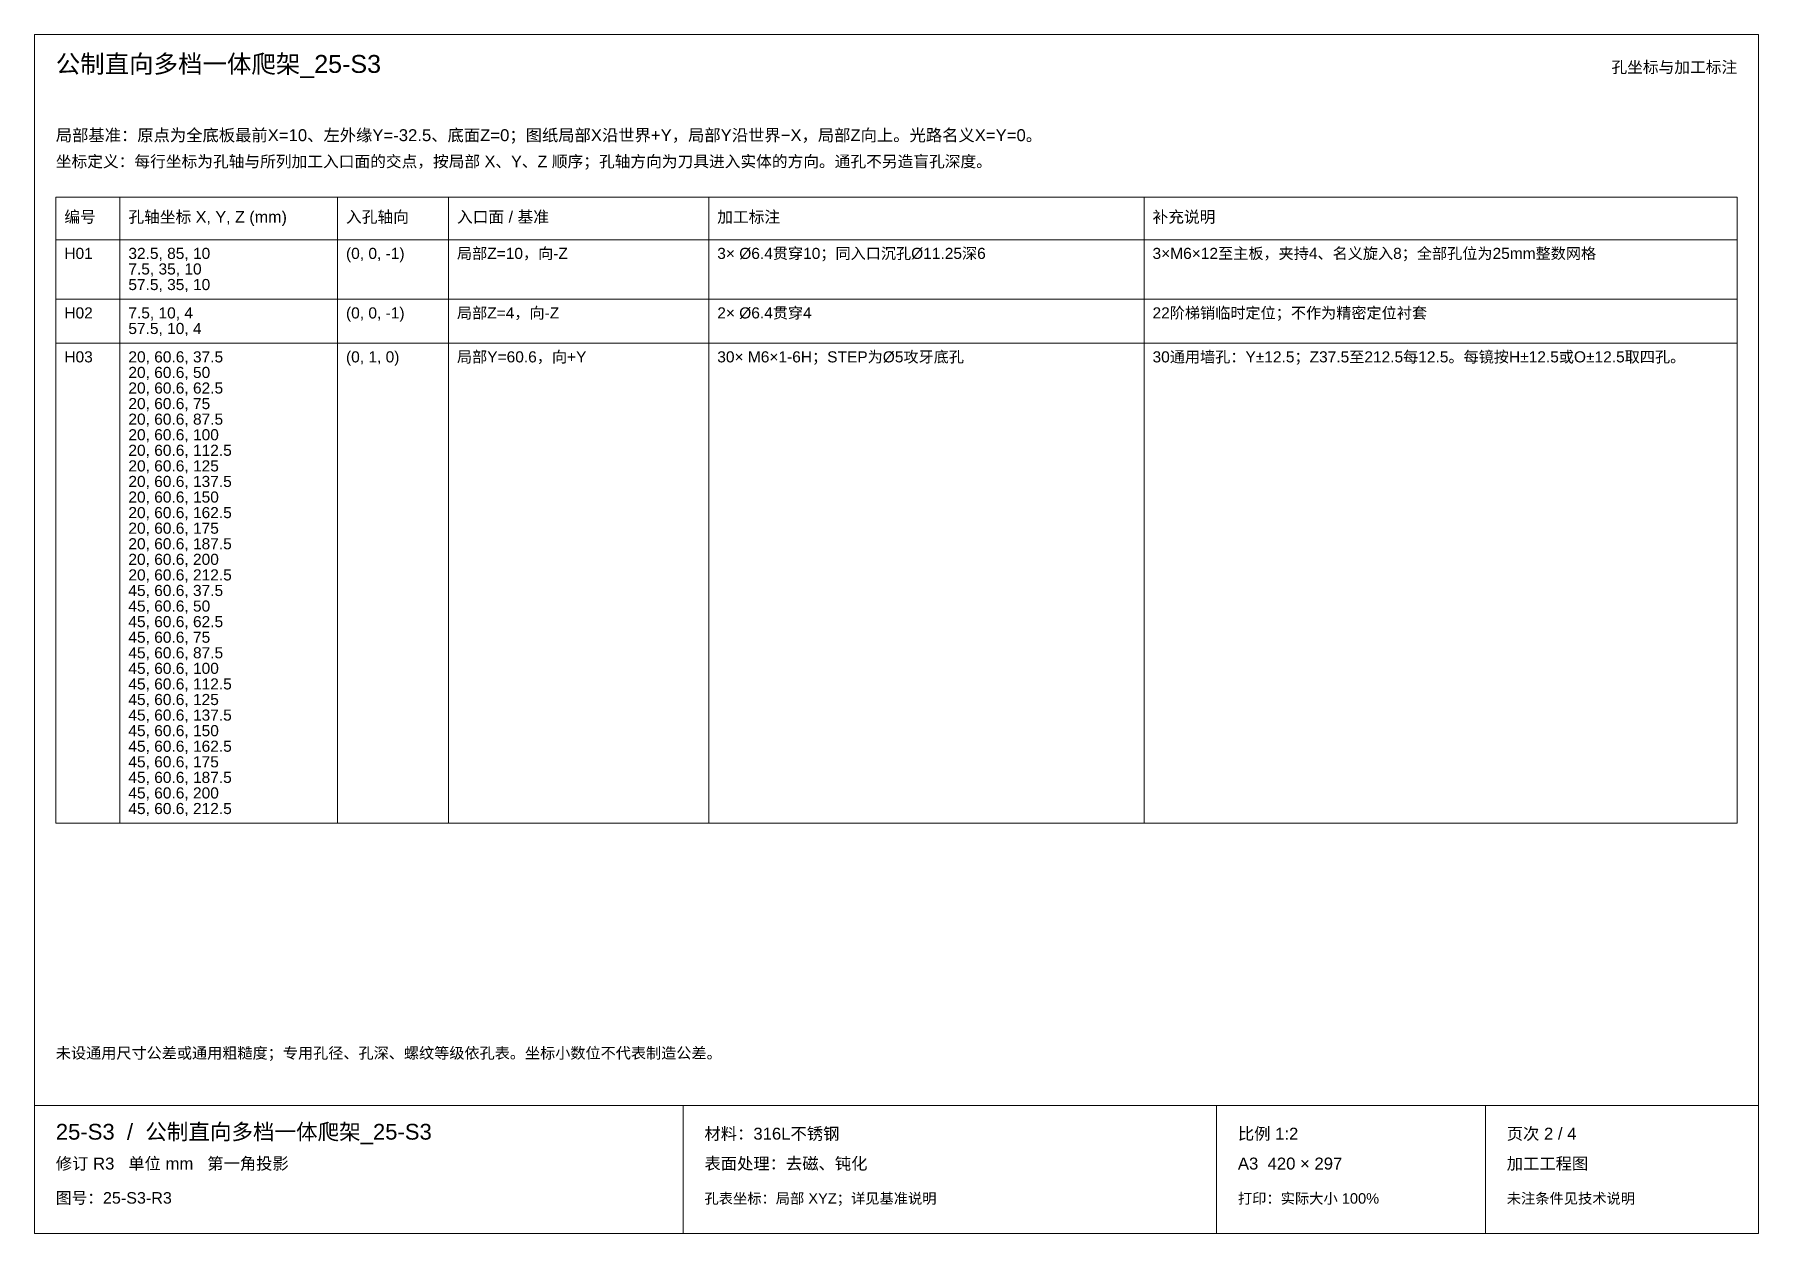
# Paper-space layout '02_孔表及加工说明' of a CAD drawing. Header units: millimetres. Extents: x 8 to 412, y 8 to 289.
import ezdxf
from ezdxf.enums import TextEntityAlignment as Align

# ---------------------------------------------------------------- set-up
doc = ezdxf.new("R2010")
doc.units = ezdxf.units.MM
doc.layers.add('ANNOTATIONS', color=7, linetype='CONTINUOUS', lineweight=18)
doc.styles.add('CJK', font='Arial Unicode.ttf')

psp = doc.layouts.new('02_孔表及加工说明')

# ---------------------------------------------------------------- linework, layer by layer
at = {"layer": 'ANNOTATIONS'}
for p, q in [((412, 289), (8, 289)), ((8, 289), (8, 8)), ((412, 8), (412, 289)), ((28, 250.9), (13, 250.9)), ((13, 250.9), (13, 240.9)), ((28, 240.9), (28, 250.9)), ((79, 250.9), (28, 250.9)), ((28, 250.9), (28, 240.9)), ((79, 240.9), (79, 250.9)), ((105, 250.9), (79, 250.9)), ((79, 250.9), (79, 240.9)), ((105, 240.9), (105, 250.9)), ((166, 250.9), (105, 250.9)), ((105, 250.9), (105, 240.9)), ((166, 240.9), (166, 250.9)), ((268, 250.9), (166, 250.9)), ((166, 250.9), (166, 240.9)), ((268, 240.9), (268, 250.9)), ((407, 250.9), (268, 250.9)), ((268, 250.9), (268, 240.9)), ((407, 240.9), (407, 250.9)), ((13, 240.9), (28, 240.9)), ((28, 240.9), (13, 240.9)), ((13, 240.9), (13, 226.95)), ((28, 240.9), (79, 240.9)), ((28, 226.95), (28, 240.9)), ((79, 240.9), (28, 240.9)), ((28, 240.9), (28, 226.95)), ((79, 240.9), (105, 240.9)), ((79, 226.95), (79, 240.9)), ((105, 240.9), (79, 240.9)), ((79, 240.9), (79, 226.95)), ((105, 240.9), (166, 240.9)), ((105, 226.95), (105, 240.9)), ((166, 240.9), (105, 240.9)), ((105, 240.9), (105, 226.95)), ((166, 240.9), (268, 240.9)), ((166, 226.95), (166, 240.9)), ((268, 240.9), (166, 240.9)), ((166, 240.9), (166, 226.95)), ((268, 240.9), (407, 240.9)), ((268, 226.95), (268, 240.9)), ((407, 240.9), (268, 240.9)), ((268, 240.9), (268, 226.95)), ((407, 226.95), (407, 240.9)), ((13, 226.95), (28, 226.95)), ((28, 226.95), (13, 226.95)), ((13, 226.95), (13, 216.65)), ((28, 226.95), (79, 226.95)), ((28, 216.65), (28, 226.95)), ((79, 226.95), (28, 226.95)), ((28, 226.95), (28, 216.65)), ((79, 226.95), (105, 226.95)), ((79, 216.65), (79, 226.95)), ((105, 226.95), (79, 226.95)), ((79, 226.95), (79, 216.65)), ((105, 226.95), (166, 226.95)), ((105, 216.65), (105, 226.95)), ((166, 226.95), (105, 226.95)), ((105, 226.95), (105, 216.65)), ((166, 226.95), (268, 226.95)), ((166, 216.65), (166, 226.95)), ((268, 226.95), (166, 226.95)), ((166, 226.95), (166, 216.65)), ((268, 226.95), (407, 226.95)), ((268, 216.65), (268, 226.95)), ((407, 226.95), (268, 226.95)), ((268, 226.95), (268, 216.65)), ((407, 216.65), (407, 226.95)), ((13, 216.65), (28, 216.65)), ((28, 216.65), (13, 216.65)), ((13, 216.65), (13, 104.15)), ((28, 216.65), (79, 216.65)), ((28, 104.15), (28, 216.65)), ((79, 216.65), (28, 216.65)), ((28, 216.65), (28, 104.15)), ((79, 216.65), (105, 216.65)), ((79, 104.15), (79, 216.65)), ((105, 216.65), (79, 216.65)), ((79, 216.65), (79, 104.15)), ((105, 216.65), (166, 216.65)), ((105, 104.15), (105, 216.65)), ((166, 216.65), (105, 216.65)), ((105, 216.65), (105, 104.15)), ((166, 216.65), (268, 216.65)), ((166, 104.15), (166, 216.65)), ((268, 216.65), (166, 216.65)), ((166, 216.65), (166, 104.15)), ((268, 216.65), (407, 216.65)), ((268, 104.15), (268, 216.65)), ((407, 216.65), (268, 216.65)), ((268, 216.65), (268, 104.15)), ((407, 104.15), (407, 216.65)), ((13, 104.15), (28, 104.15)), ((28, 104.15), (79, 104.15)), ((79, 104.15), (105, 104.15)), ((105, 104.15), (166, 104.15)), ((166, 104.15), (268, 104.15)), ((268, 104.15), (407, 104.15)), ((8, 38), (412, 38)), ((160, 8), (160, 38)), ((285, 8), (285, 38)), ((348, 8), (348, 38)), ((8, 8), (412, 8))]:
    psp.add_line(p, q, dxfattribs=at)

# ---------------------------------------------------------------- texts
at = {"layer": 'ANNOTATIONS', "style": 'CJK'}
for s, height, p in [('公制直向多档一体爬架_25-S3', 4.2, (13, 280)), ('局部基准：原点为全底板最前X=10、左外缘Y=-32.5、底面Z=0；图纸局部X沿世界+Y，局部Y沿世界−X，局部Z向上。光路名义X=Y=0。', 2.8, (13, 264)), ('坐标定义：每行坐标为孔轴与所列加工入口面的交点，按局部 X、Y、Z 顺序；孔轴方向为刀具进入实体的方向。通孔不另造盲孔深度。', 2.7, (13, 257.9)), ('编号', 2.7, (15, 244.9)), ('孔轴坐标 X, Y, Z (mm)', 2.7, (30, 244.9)), ('入孔轴向', 2.7, (81, 244.9)), ('入口面 / 基准', 2.7, (107, 244.9)), ('加工标注', 2.7, (168, 244.9)), ('补充说明', 2.7, (270, 244.9)), ('H01', 2.6, (15, 236.4)), ('32.5, 85, 10', 2.6, (30, 236.4)), ('(0, 0, -1)', 2.6, (81, 236.4)), ('局部Z=10，向-Z', 2.6, (107, 236.4)), ('3× Ø6.4贯穿10；同入口沉孔Ø11.25深6', 2.6, (168, 236.4)), ('3×M6×12至主板，夹持4、名义旋入8；全部孔位为25mm整数网格', 2.6, (270, 236.4)), ('7.5, 35, 10', 2.6, (30, 232.75)), ('57.5, 35, 10', 2.6, (30, 229.1)), ('H02', 2.6, (15, 222.45)), ('7.5, 10, 4', 2.6, (30, 222.45)), ('(0, 0, -1)', 2.6, (81, 222.45)), ('局部Z=4，向-Z', 2.6, (107, 222.45)), ('2× Ø6.4贯穿4', 2.6, (168, 222.45)), ('22阶梯销临时定位；不作为精密定位衬套', 2.6, (270, 222.45)), ('57.5, 10, 4', 2.6, (30, 218.8)), ('H03', 2.6, (15, 212.15)), ('20, 60.6, 37.5', 2.6, (30, 212.15)), ('(0, 1, 0)', 2.6, (81, 212.15)), ('局部Y=60.6，向+Y', 2.6, (107, 212.15)), ('30× M6×1-6H；STEP为Ø5攻牙底孔', 2.6, (168, 212.15)), ('30通用墙孔：Y±12.5；Z37.5至212.5每12.5。每镜按H±12.5或O±12.5取四孔。', 2.6, (270, 212.15)), ('20, 60.6, 50', 2.6, (30, 208.5)), ('20, 60.6, 62.5', 2.6, (30, 204.85)), ('20, 60.6, 75', 2.6, (30, 201.2)), ('20, 60.6, 87.5', 2.6, (30, 197.55)), ('20, 60.6, 100', 2.6, (30, 193.9)), ('20, 60.6, 112.5', 2.6, (30, 190.25)), ('20, 60.6, 125', 2.6, (30, 186.6)), ('20, 60.6, 137.5', 2.6, (30, 182.95)), ('20, 60.6, 150', 2.6, (30, 179.3)), ('20, 60.6, 162.5', 2.6, (30, 175.65)), ('20, 60.6, 175', 2.6, (30, 172)), ('20, 60.6, 187.5', 2.6, (30, 168.35)), ('20, 60.6, 200', 2.6, (30, 164.7)), ('20, 60.6, 212.5', 2.6, (30, 161.05)), ('45, 60.6, 37.5', 2.6, (30, 157.4)), ('45, 60.6, 50', 2.6, (30, 153.75)), ('45, 60.6, 62.5', 2.6, (30, 150.1)), ('45, 60.6, 75', 2.6, (30, 146.45)), ('45, 60.6, 87.5', 2.6, (30, 142.8)), ('45, 60.6, 100', 2.6, (30, 139.15)), ('45, 60.6, 112.5', 2.6, (30, 135.5)), ('45, 60.6, 125', 2.6, (30, 131.85)), ('45, 60.6, 137.5', 2.6, (30, 128.2)), ('45, 60.6, 150', 2.6, (30, 124.55)), ('45, 60.6, 162.5', 2.6, (30, 120.9)), ('45, 60.6, 175', 2.6, (30, 117.25)), ('45, 60.6, 187.5', 2.6, (30, 113.6)), ('45, 60.6, 200', 2.6, (30, 109.95)), ('45, 60.6, 212.5', 2.6, (30, 106.3)), ('未设通用尺寸公差或通用粗糙度；专用孔径、孔深、螺纹等级依孔表。坐标小数位不代表制造公差。', 2.6, (13, 49)), ('25-S3  /  公制直向多档一体爬架_25-S3', 3.7, (13, 30)), ('材料：316L不锈钢', 2.8, (165, 30)), ('比例 1:2', 2.8, (290, 30)), ('页次 2 / 4', 2.8, (353, 30)), ('修订 R3   单位 mm   第一角投影', 2.8, (13, 23)), ('表面处理：去磁、钝化', 2.8, (165, 23)), ('A3  420 × 297', 2.8, (290, 23)), ('加工工程图', 2.8, (353, 23)), ('图号：25-S3-R3', 2.7, (13, 15)), ('孔表坐标：局部 XYZ；详见基准说明', 2.45, (165, 15)), ('打印：实际大小 100%', 2.45, (290, 15)), ('未注条件见技术说明', 2.45, (353, 15))]:
    psp.add_text(s, height=height, dxfattribs=at).set_placement(p)
psp.add_text('孔坐标与加工标注', height=2.7, dxfattribs=at).set_placement((407, 280), align=Align.RIGHT)

doc.saveas('drawing.dxf')
